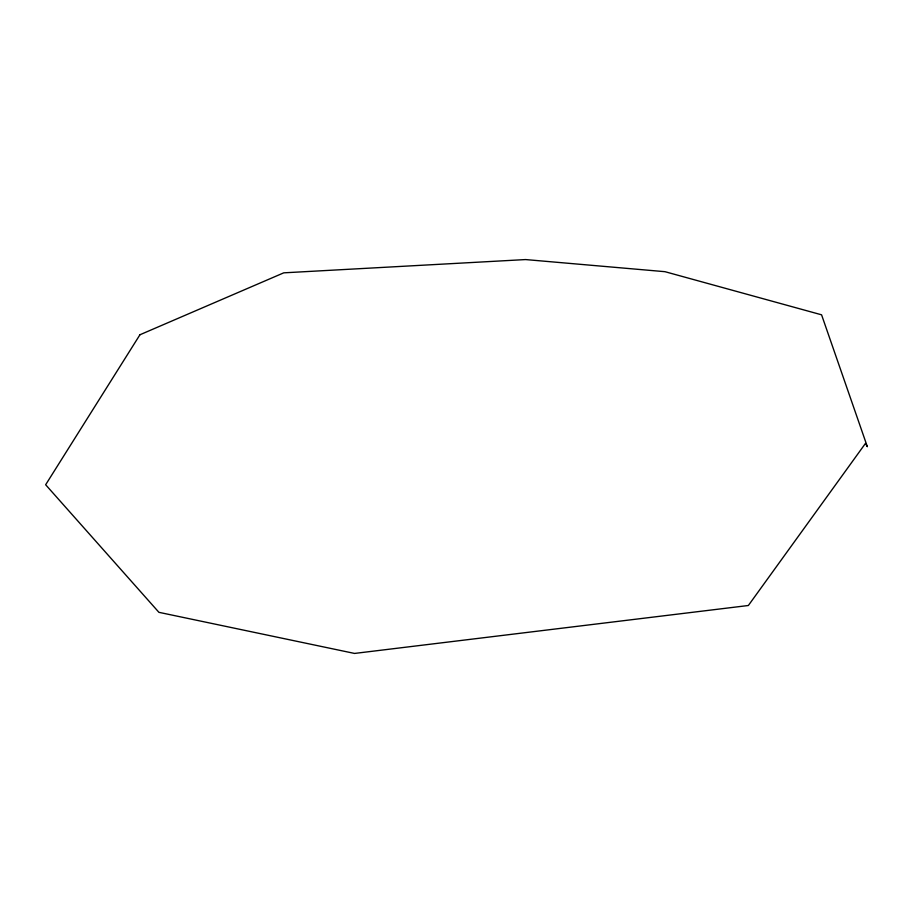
<?xml version="1.0" encoding="UTF-8"?>
<svg xmlns="http://www.w3.org/2000/svg" width="913" height="913" viewBox="0 0 913 913"><rect width="100%" height="100%" fill="white"/><g stroke="black" fill="none" stroke-linecap="round" stroke-linejoin="round"><path stroke-width="1.37" d="M139.94 334.763L45.65 484.746L158.919 612.326L354.552 653.434L748.363 605.502L865.444 443.433L867.35 446.697L821.574 314.814L664.972 271.686L525.557 259.566L283.76 272.839L139.94 334.763"/></g></svg>
